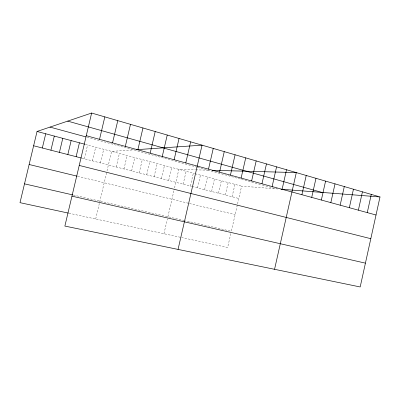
<?xml version="1.0" encoding="UTF-8"?>
<svg xmlns="http://www.w3.org/2000/svg" width="400" height="400" viewBox="0 0 400 400"><rect width="100%" height="100%" fill="white"/><g stroke="black" fill="none" stroke-linecap="round" stroke-linejoin="round"><path stroke-width="0.3" stroke-dasharray="2 1.5" d="M225.34 195.01L228.185 182.56M232.105 196.745L234.93 184.36M230.785 233.67L227.64 247.47L181.67 237.55M237.305 205.04L231.33 231.27L185.535 220.77M237.575 203.845L241.605 186.145L278.69 189.04M197.53 187.865L200.455 175.145M204.595 189.68L207.5 177.03M211.585 191.475L214.47 178.89M218.5 193.25L221.365 180.735M168.685 180.455L171.7 167.455M163.96 233.73L167.37 218.99M167.89 216.725L174.29 189.07M174.55 187.94L178.845 169.37L195.24 169.82M183.16 184.175L186.13 171.315M190.385 186.03L193.33 173.24M131.635 170.94L134.76 157.58M139.21 172.885L142.31 159.6M146.705 174.81L149.78 161.6M154.11 176.71L157.165 163.575M161.44 178.595L164.47 165.525M100.465 162.93L103.685 149.275M95.685 218.995L106.72 172.08M107 170.895L111.585 151.385L134.67 149.8M116.23 166.98L119.395 153.475M123.975 168.97L127.12 155.54M84.335 158.785L87.605 144.975M92.45 160.87L95.69 147.135M195.79 169.835L208.965 170.195M68.965 213.23L181.07 237.42M73.275 195.03L184.935 220.635M77.7 176.315L188.915 203.37M189.51 203.515L235.125 214.61M81.995 158.185L191.575 186.335M192.17 186.49L238.8 198.465M85.265 144.35L194.52 173.56M195.115 173.715L241.605 186.145M87.17 137.24L197.185 167.245M197.755 167.4L261.84 184.885M262.405 185.035L276.43 188.865"/><path stroke-width="0.6" d="M358.375 210.175L362.435 191.83M367.27 212.61L371.285 194.405M380 196.945L360.185 286.96L64.875 226.08L91.635 113.04L380 196.945L280.945 189.215M321.35 200.04L325.575 181.11M330.83 202.635L335.015 183.855M340.16 205.19L344.3 186.555M349.34 207.7L353.44 189.215M274.555 269.305L296.31 172.595L212.23 170.285M301.91 194.72L306.225 175.48M311.71 197.405L315.98 178.315M261.96 183.785L266.465 163.91M272.12 186.565L276.575 166.85M282.115 189.305L286.525 169.745M230.43 175.155L235.085 154.78M241.115 178.08L245.72 157.875M251.625 180.96L256.18 160.915M178.045 249.41L202.055 145.17L136.4 149.68M208.495 169.155L213.255 148.43M219.555 172.18L224.265 151.63M174.125 159.745L179.05 138.475M185.785 162.94L190.655 141.85M137.855 149.82L142.96 127.975M150.165 153.19L155.21 131.54M162.25 156.495L167.24 135.04M112.545 142.895L117.775 120.65M125.315 146.39L130.485 124.345M76.13 156.68L79.425 142.79M99.53 139.33L104.83 116.88M42.33 147.995L45.725 133.78M50.93 150.205L54.3 136.07M59.43 152.39L62.775 138.34M67.83 154.545L71.15 140.575M91.635 113.04L37.05 131.46L20 202.665L68.375 213.1M24.505 183.845L72.68 194.895M71.96 196.16L365.425 263.15M29.14 164.5L77.115 176.17M79.23 165.43L370.81 238.69M33.625 145.76L81.405 158.035M37.05 131.46L84.68 144.195M86.27 135.7L376.025 215.005M49.985 127.095L85.995 136.92M67.7 121.12L322 192.42"/></g></svg>
